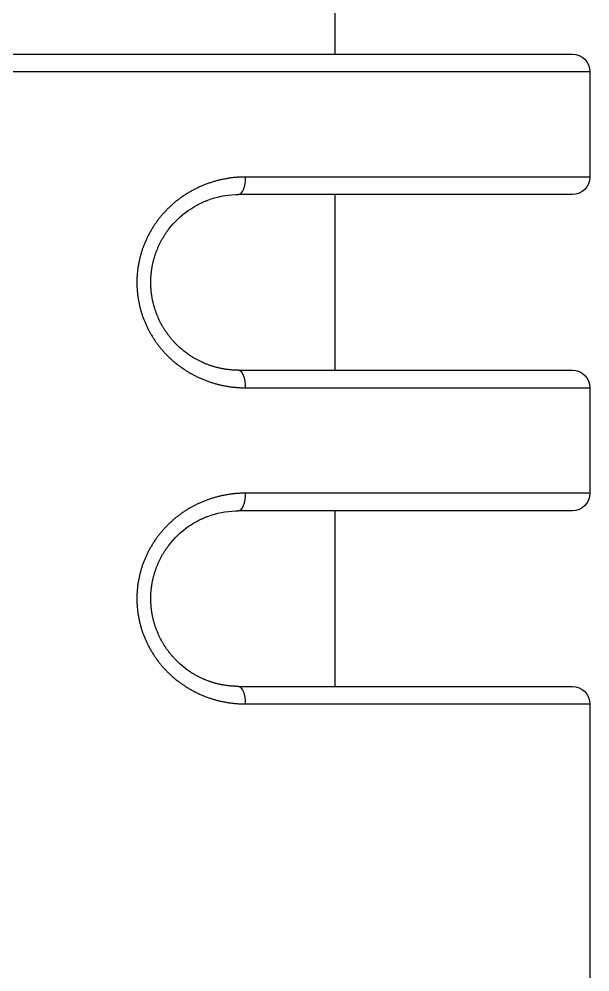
# Model space of a CAD drawing. Header units: millimetres. Extents: x 5401 to 6241, y 1473 to 2067.
# Drawn here: x 5536.45 to 5539.7, y 1608.01 to 1613.44 of the extents above; entities that cross this region are included whole.
import ezdxf

# ---------------------------------------------------------------- set-up
doc = ezdxf.new("R2010")
doc.units = ezdxf.units.MM

msp = doc.modelspace()

# ---------------------------------------------------------------- linework, layer by layer
for p, q in [((5538.2475, 1613.2368), (5538.2475, 1648.7594)), ((5533.2975, 1613.2368), (5539.5975, 1613.2368)), ((5533.1975, 1613.1368), (5539.6975, 1613.1368)), ((5539.6975, 1613.1368), (5539.6975, 1612.5368)), ((5539.6975, 1612.5368), (5537.7372, 1612.5368)), ((5539.5975, 1612.4368), (5537.6975, 1612.4368)), ((5538.2475, 1611.4368), (5538.2475, 1612.4368)), ((5537.6975, 1611.4368), (5539.5975, 1611.4368)), ((5537.7372, 1611.3368), (5539.6975, 1611.3368)), ((5539.6975, 1611.3368), (5539.6975, 1610.7368)), ((5539.6975, 1610.7368), (5537.7372, 1610.7368)), ((5539.5975, 1610.6368), (5537.6975, 1610.6368)), ((5538.2475, 1609.6368), (5538.2475, 1610.6368)), ((5537.6975, 1609.6368), (5539.5975, 1609.6368)), ((5537.7372, 1609.5368), (5539.6975, 1609.5368)), ((5539.6975, 1609.5368), (5539.6975, 1607.4368))]:
    msp.add_line(p, q)
at = {"extrusion": (0, 0, -1)}
for centre, start, end in [((-5539.5975, 1613.1368), 90, 180), ((-5539.5975, 1612.5368), 180, 270), ((-5539.5975, 1611.3368), 90, 180), ((-5539.5975, 1610.7368), 180, 270), ((-5539.5975, 1609.5368), 90, 180)]:
    msp.add_arc(centre, 0.1, start, end, dxfattribs=at)
for centre, start_param, end_param in [((5537.6975, 1612.5368), 0, 1.570797), ((5537.6975, 1611.3368), 1.570798, 3.141595), ((5537.6975, 1610.7368), 0, 1.570797), ((5537.6975, 1609.5368), 1.570798, 3.141595)]:
    msp.add_ellipse(centre, major_axis=(0, -0.1), ratio=0.396825, start_param=start_param, end_param=end_param)
for points in [[(5537.7372, 1612.5368), (5537.7336, 1612.5368), (5537.7265, 1612.5367), (5537.7159, 1612.5365), (5537.7053, 1612.536), (5537.6947, 1612.5354), (5537.6842, 1612.5346), (5537.6737, 1612.5336), (5537.6632, 1612.5325), (5537.6528, 1612.5312), (5537.6424, 1612.5297), (5537.6321, 1612.5281), (5537.6218, 1612.5263), (5537.6116, 1612.5243), (5537.6014, 1612.5222), (5537.5913, 1612.5199), (5537.5812, 1612.5174), (5537.5712, 1612.5148), (5537.5612, 1612.5121), (5537.5513, 1612.5091), (5537.5415, 1612.5061), (5537.5318, 1612.5028), (5537.5221, 1612.4994), (5537.5125, 1612.4959), (5537.503, 1612.4922), (5537.4936, 1612.4884), (5537.4842, 1612.4844), (5537.4749, 1612.4803), (5537.4657, 1612.4761), (5537.4566, 1612.4717), (5537.4476, 1612.4671), (5537.4386, 1612.4624), (5537.4298, 1612.4576), (5537.421, 1612.4527), (5537.4124, 1612.4476), (5537.4038, 1612.4424), (5537.3953, 1612.437), (5537.387, 1612.4316), (5537.3787, 1612.426), (5537.3705, 1612.4203), (5537.3625, 1612.4144), (5537.3545, 1612.4085), (5537.3467, 1612.4024), (5537.3389, 1612.3962), (5537.3313, 1612.3899), (5537.3238, 1612.3835), (5537.3164, 1612.3769), (5537.3091, 1612.3703), (5537.302, 1612.3635), (5537.2949, 1612.3567), (5537.288, 1612.3497), (5537.2812, 1612.3426), (5537.2745, 1612.3355), (5537.268, 1612.3282), (5537.2615, 1612.3208), (5537.2552, 1612.3134), (5537.249, 1612.3058), (5537.2429, 1612.2981), (5537.237, 1612.2904), (5537.2312, 1612.2825), (5537.2255, 1612.2746), (5537.22, 1612.2666), (5537.2146, 1612.2585), (5537.2094, 1612.2504), (5537.2043, 1612.2421), (5537.1993, 1612.2338), (5537.1945, 1612.2255), (5537.1898, 1612.217), (5537.1852, 1612.2085), (5537.1808, 1612.1999), (5537.1765, 1612.1913), (5537.1724, 1612.1826), (5537.1684, 1612.1738), (5537.1646, 1612.165), (5537.1609, 1612.1561), (5537.1574, 1612.1471), (5537.154, 1612.1381), (5537.1507, 1612.1291), (5537.1477, 1612.12), (5537.1447, 1612.1108), (5537.1419, 1612.1017), (5537.1393, 1612.0925), (5537.1368, 1612.0832), (5537.1345, 1612.0739), (5537.1323, 1612.0646), (5537.1303, 1612.0553), (5537.1284, 1612.0459), (5537.1267, 1612.0365), (5537.1251, 1612.027), (5537.1237, 1612.0176), (5537.1225, 1612.0081), (5537.1214, 1611.9986), (5537.1204, 1611.9891), (5537.1197, 1611.9796), (5537.119, 1611.9701), (5537.1186, 1611.9606), (5537.1183, 1611.951), (5537.1181, 1611.9415), (5537.1181, 1611.932), (5537.1183, 1611.9224), (5537.1186, 1611.9129), (5537.1191, 1611.9033), (5537.1197, 1611.8938), (5537.1205, 1611.8842), (5537.1214, 1611.8747), (5537.1225, 1611.8653), (5537.1238, 1611.8558), (5537.1252, 1611.8464), (5537.1267, 1611.837), (5537.1284, 1611.8276), (5537.1303, 1611.8183), (5537.1323, 1611.8089), (5537.1345, 1611.7996), (5537.1368, 1611.7904), (5537.1393, 1611.7811), (5537.1419, 1611.7719), (5537.1447, 1611.7627), (5537.1477, 1611.7535), (5537.1508, 1611.7444), (5537.154, 1611.7354), (5537.1574, 1611.7264), (5537.1609, 1611.7174), (5537.1646, 1611.7085), (5537.1685, 1611.6997), (5537.1724, 1611.691), (5537.1765, 1611.6823), (5537.1808, 1611.6736), (5537.1852, 1611.665), (5537.1898, 1611.6565), (5537.1945, 1611.6481), (5537.1993, 1611.6397), (5537.2043, 1611.6314), (5537.2094, 1611.6232), (5537.2146, 1611.615), (5537.22, 1611.6069), (5537.2256, 1611.5989), (5537.2312, 1611.591), (5537.237, 1611.5832), (5537.2429, 1611.5754), (5537.249, 1611.5678), (5537.2552, 1611.5602), (5537.2615, 1611.5528), (5537.2679, 1611.5454), (5537.2745, 1611.5381), (5537.2811, 1611.531), (5537.2879, 1611.5239), (5537.2949, 1611.517), (5537.3019, 1611.5101), (5537.309, 1611.5034), (5537.3163, 1611.4967), (5537.3237, 1611.4902), (5537.3312, 1611.4837), (5537.3389, 1611.4774), (5537.3466, 1611.4712), (5537.3545, 1611.4651), (5537.3624, 1611.4592), (5537.3705, 1611.4533), (5537.3786, 1611.4476), (5537.3869, 1611.442), (5537.3953, 1611.4366), (5537.4037, 1611.4312), (5537.4123, 1611.426), (5537.421, 1611.4209), (5537.4297, 1611.416), (5537.4386, 1611.4112), (5537.4475, 1611.4065), (5537.4566, 1611.4019), (5537.4657, 1611.3975), (5537.4749, 1611.3933), (5537.4842, 1611.3891), (5537.4935, 1611.3852), (5537.503, 1611.3813), (5537.5125, 1611.3776), (5537.5221, 1611.3741), (5537.5318, 1611.3707), (5537.5415, 1611.3675), (5537.5514, 1611.3644), (5537.5612, 1611.3615), (5537.5712, 1611.3587), (5537.5812, 1611.3561), (5537.5913, 1611.3536), (5537.6014, 1611.3514), (5537.6116, 1611.3492), (5537.6218, 1611.3473), (5537.6321, 1611.3454), (5537.6425, 1611.3438), (5537.6528, 1611.3423), (5537.6633, 1611.341), (5537.6737, 1611.3399), (5537.6842, 1611.3389), (5537.6948, 1611.3382), (5537.7053, 1611.3375), (5537.7159, 1611.3371), (5537.7265, 1611.3368), (5537.7336, 1611.3368), (5537.7372, 1611.3368)], [(5537.2575, 1611.6993), (5537.2465, 1611.7197), (5537.2368, 1611.7409), (5537.2287, 1611.7628)], [(5537.4182, 1611.522), (5537.3888, 1611.5418), (5537.361, 1611.5651), (5537.3361, 1611.5913)], [(5537.7372, 1610.7368), (5537.7336, 1610.7368), (5537.7265, 1610.7367), (5537.7159, 1610.7365), (5537.7053, 1610.736), (5537.6947, 1610.7354), (5537.6842, 1610.7346), (5537.6737, 1610.7336), (5537.6632, 1610.7325), (5537.6528, 1610.7312), (5537.6424, 1610.7297), (5537.6321, 1610.7281), (5537.6218, 1610.7263), (5537.6116, 1610.7243), (5537.6014, 1610.7222), (5537.5913, 1610.7199), (5537.5812, 1610.7174), (5537.5712, 1610.7148), (5537.5612, 1610.7121), (5537.5513, 1610.7091), (5537.5415, 1610.7061), (5537.5318, 1610.7028), (5537.5221, 1610.6994), (5537.5125, 1610.6959), (5537.503, 1610.6922), (5537.4936, 1610.6884), (5537.4842, 1610.6844), (5537.4749, 1610.6803), (5537.4657, 1610.6761), (5537.4566, 1610.6717), (5537.4476, 1610.6671), (5537.4386, 1610.6624), (5537.4298, 1610.6576), (5537.421, 1610.6527), (5537.4124, 1610.6476), (5537.4038, 1610.6424), (5537.3953, 1610.637), (5537.387, 1610.6316), (5537.3787, 1610.626), (5537.3705, 1610.6203), (5537.3625, 1610.6144), (5537.3545, 1610.6085), (5537.3467, 1610.6024), (5537.3389, 1610.5962), (5537.3313, 1610.5899), (5537.3238, 1610.5835), (5537.3164, 1610.5769), (5537.3091, 1610.5703), (5537.302, 1610.5635), (5537.2949, 1610.5567), (5537.288, 1610.5497), (5537.2812, 1610.5426), (5537.2745, 1610.5355), (5537.268, 1610.5282), (5537.2615, 1610.5208), (5537.2552, 1610.5134), (5537.249, 1610.5058), (5537.2429, 1610.4981), (5537.237, 1610.4904), (5537.2312, 1610.4825), (5537.2255, 1610.4746), (5537.22, 1610.4666), (5537.2146, 1610.4585), (5537.2094, 1610.4504), (5537.2043, 1610.4421), (5537.1993, 1610.4338), (5537.1945, 1610.4255), (5537.1898, 1610.417), (5537.1852, 1610.4085), (5537.1808, 1610.3999), (5537.1765, 1610.3913), (5537.1724, 1610.3826), (5537.1684, 1610.3738), (5537.1646, 1610.365), (5537.1609, 1610.3561), (5537.1574, 1610.3471), (5537.154, 1610.3381), (5537.1507, 1610.3291), (5537.1477, 1610.32), (5537.1447, 1610.3108), (5537.1419, 1610.3017), (5537.1393, 1610.2925), (5537.1368, 1610.2832), (5537.1345, 1610.2739), (5537.1323, 1610.2646), (5537.1303, 1610.2553), (5537.1284, 1610.2459), (5537.1267, 1610.2365), (5537.1251, 1610.227), (5537.1237, 1610.2176), (5537.1225, 1610.2081), (5537.1214, 1610.1986), (5537.1204, 1610.1891), (5537.1197, 1610.1796), (5537.119, 1610.1701), (5537.1186, 1610.1606), (5537.1183, 1610.151), (5537.1181, 1610.1415), (5537.1181, 1610.132), (5537.1183, 1610.1224), (5537.1186, 1610.1129), (5537.1191, 1610.1033), (5537.1197, 1610.0938), (5537.1205, 1610.0842), (5537.1214, 1610.0747), (5537.1225, 1610.0653), (5537.1238, 1610.0558), (5537.1252, 1610.0464), (5537.1267, 1610.037), (5537.1284, 1610.0276), (5537.1303, 1610.0183), (5537.1323, 1610.0089), (5537.1345, 1609.9996), (5537.1368, 1609.9904), (5537.1393, 1609.9811), (5537.1419, 1609.9719), (5537.1447, 1609.9627), (5537.1477, 1609.9535), (5537.1508, 1609.9444), (5537.154, 1609.9354), (5537.1574, 1609.9264), (5537.1609, 1609.9174), (5537.1646, 1609.9085), (5537.1685, 1609.8997), (5537.1724, 1609.891), (5537.1765, 1609.8823), (5537.1808, 1609.8736), (5537.1852, 1609.865), (5537.1898, 1609.8565), (5537.1945, 1609.8481), (5537.1993, 1609.8397), (5537.2043, 1609.8314), (5537.2094, 1609.8232), (5537.2146, 1609.815), (5537.22, 1609.8069), (5537.2256, 1609.7989), (5537.2312, 1609.791), (5537.237, 1609.7832), (5537.2429, 1609.7754), (5537.249, 1609.7678), (5537.2552, 1609.7602), (5537.2615, 1609.7528), (5537.2679, 1609.7454), (5537.2745, 1609.7381), (5537.2811, 1609.731), (5537.2879, 1609.7239), (5537.2949, 1609.717), (5537.3019, 1609.7101), (5537.309, 1609.7034), (5537.3163, 1609.6967), (5537.3237, 1609.6902), (5537.3312, 1609.6837), (5537.3389, 1609.6774), (5537.3466, 1609.6712), (5537.3545, 1609.6651), (5537.3624, 1609.6592), (5537.3705, 1609.6533), (5537.3786, 1609.6476), (5537.3869, 1609.642), (5537.3953, 1609.6366), (5537.4037, 1609.6312), (5537.4123, 1609.626), (5537.421, 1609.6209), (5537.4297, 1609.616), (5537.4386, 1609.6112), (5537.4475, 1609.6065), (5537.4566, 1609.6019), (5537.4657, 1609.5975), (5537.4749, 1609.5933), (5537.4842, 1609.5891), (5537.4935, 1609.5852), (5537.503, 1609.5813), (5537.5125, 1609.5776), (5537.5221, 1609.5741), (5537.5318, 1609.5707), (5537.5415, 1609.5675), (5537.5514, 1609.5644), (5537.5612, 1609.5615), (5537.5712, 1609.5587), (5537.5812, 1609.5561), (5537.5913, 1609.5536), (5537.6014, 1609.5514), (5537.6116, 1609.5492), (5537.6218, 1609.5473), (5537.6321, 1609.5454), (5537.6425, 1609.5438), (5537.6528, 1609.5423), (5537.6633, 1609.541), (5537.6737, 1609.5399), (5537.6842, 1609.5389), (5537.6948, 1609.5382), (5537.7053, 1609.5375), (5537.7159, 1609.5371), (5537.7265, 1609.5368), (5537.7336, 1609.5368), (5537.7372, 1609.5368)], [(5537.2575, 1609.8993), (5537.2465, 1609.9197), (5537.2368, 1609.9409), (5537.2287, 1609.9628)], [(5537.4182, 1609.722), (5537.3888, 1609.7418), (5537.361, 1609.7651), (5537.3361, 1609.7913)]]:
    msp.add_open_spline(points, degree=3)
for points, knots in [([(5537.5214, 1612.4048), (5537.5726, 1612.424), (5537.6264, 1612.4345), (5537.685, 1612.4367), (5537.6913, 1612.4368), (5537.6975, 1612.4368)], [0, 0, 0, 0, 0.0176229, 0.0176229, 0.01972689, 0.01972689, 0.01972689, 0.01972689]), ([(5537.2992, 1612.239), (5537.3308, 1612.2807), (5537.3692, 1612.3173), (5537.4265, 1612.3574), (5537.4425, 1612.3673), (5537.459, 1612.3762)], [0, 0, 0, 0, 0.01594808, 0.01594808, 0.02186984, 0.02186984, 0.02186984, 0.02186984]), ([(5537.459, 1612.3762), (5537.4603, 1612.3769), (5537.4616, 1612.3776), (5537.4629, 1612.3783), (5537.4654, 1612.3797), (5537.4679, 1612.381), (5537.4705, 1612.3823), (5537.473, 1612.3836), (5537.4755, 1612.3848), (5537.4781, 1612.3861), (5537.4807, 1612.3873), (5537.4832, 1612.3886), (5537.4858, 1612.3898), (5537.4884, 1612.391), (5537.491, 1612.3921), (5537.4936, 1612.3933), (5537.4962, 1612.3945), (5537.4988, 1612.3956), (5537.5014, 1612.3967), (5537.504, 1612.3979), (5537.5067, 1612.399), (5537.5093, 1612.4), (5537.512, 1612.4011), (5537.5146, 1612.4022), (5537.5173, 1612.4032), (5537.5187, 1612.4037), (5537.5201, 1612.4042), (5537.5214, 1612.4048)], [0.6899474, 0.6899474, 0.6899474, 0.6899474, 0.69565217, 0.69565217, 0.69565217, 0.70652174, 0.70652174, 0.70652174, 0.7173913, 0.7173913, 0.7173913, 0.72826087, 0.72826087, 0.72826087, 0.73913043, 0.73913043, 0.73913043, 0.75, 0.75, 0.75, 0.76086957, 0.76086957, 0.76086957, 0.77173913, 0.77173913, 0.77173913, 0.77733644, 0.77733644, 0.77733644, 0.77733644]), ([(5537.1975, 1611.9368), (5537.1975, 1611.9396), (5537.1975, 1611.9425), (5537.1976, 1611.9453), (5537.1976, 1611.9481), (5537.1977, 1611.9509), (5537.1978, 1611.9538), (5537.1979, 1611.9566), (5537.198, 1611.9594), (5537.1981, 1611.9622), (5537.1983, 1611.9651), (5537.1984, 1611.9679), (5537.1986, 1611.9707), (5537.1988, 1611.9735), (5537.199, 1611.9763), (5537.1993, 1611.9792), (5537.1995, 1611.982), (5537.1998, 1611.9848), (5537.2001, 1611.9876), (5537.2004, 1611.9904), (5537.2007, 1611.9932), (5537.201, 1611.996), (5537.2013, 1611.9988), (5537.2017, 1612.0016), (5537.2021, 1612.0044), (5537.2025, 1612.0072), (5537.2029, 1612.01), (5537.2033, 1612.0128), (5537.2037, 1612.0156), (5537.2042, 1612.0184), (5537.2047, 1612.0212), (5537.2051, 1612.024), (5537.2056, 1612.0268), (5537.2062, 1612.0296), (5537.2067, 1612.0323), (5537.2072, 1612.0351), (5537.2078, 1612.0379), (5537.2084, 1612.0406), (5537.209, 1612.0434), (5537.2096, 1612.0462), (5537.2102, 1612.0489), (5537.2108, 1612.0517), (5537.2115, 1612.0544), (5537.2122, 1612.0571), (5537.2129, 1612.0599), (5537.2136, 1612.0626), (5537.2143, 1612.0653), (5537.215, 1612.0681), (5537.2158, 1612.0708), (5537.2165, 1612.0735), (5537.2173, 1612.0762), (5537.2181, 1612.0789), (5537.2189, 1612.0816), (5537.2197, 1612.0843), (5537.2206, 1612.087), (5537.2214, 1612.0897), (5537.2223, 1612.0924), (5537.2232, 1612.0951), (5537.2241, 1612.0978), (5537.225, 1612.1004), (5537.226, 1612.1031), (5537.2269, 1612.1058), (5537.2279, 1612.1084), (5537.2288, 1612.1111), (5537.2298, 1612.1137), (5537.2308, 1612.1163), (5537.2319, 1612.119), (5537.2329, 1612.1216), (5537.2339, 1612.1242), (5537.235, 1612.1268), (5537.2361, 1612.1294), (5537.2372, 1612.132), (5537.2383, 1612.1346), (5537.2394, 1612.1372), (5537.2405, 1612.1398), (5537.2417, 1612.1423), (5537.2428, 1612.1449), (5537.244, 1612.1475), (5537.2452, 1612.15), (5537.2464, 1612.1526), (5537.2477, 1612.1551), (5537.2489, 1612.1576), (5537.2501, 1612.1601), (5537.2514, 1612.1627), (5537.2527, 1612.1652), (5537.254, 1612.1677), (5537.2553, 1612.1702), (5537.2566, 1612.1726), (5537.2579, 1612.1751), (5537.2593, 1612.1776), (5537.2607, 1612.1801), (5537.262, 1612.1825), (5537.2634, 1612.185), (5537.2648, 1612.1874), (5537.2662, 1612.1898), (5537.2677, 1612.1922), (5537.2691, 1612.1947), (5537.2706, 1612.1971), (5537.272, 1612.1995), (5537.2735, 1612.2018), (5537.275, 1612.2042), (5537.2765, 1612.2066), (5537.2781, 1612.209), (5537.2796, 1612.2113), (5537.2811, 1612.2137), (5537.2827, 1612.216), (5537.2843, 1612.2183), (5537.2859, 1612.2206), (5537.2875, 1612.223), (5537.2891, 1612.2253), (5537.2907, 1612.2276), (5537.2924, 1612.2298), (5537.294, 1612.2321), (5537.2957, 1612.2344), (5537.2974, 1612.2366), (5537.298, 1612.2374), (5537.2986, 1612.2382), (5537.2992, 1612.239)], [0, 0, 0, 0, 0.0108696, 0.0108696, 0.0108696, 0.0217391, 0.0217391, 0.0217391, 0.0326087, 0.0326087, 0.0326087, 0.0434783, 0.0434783, 0.0434783, 0.0543478, 0.0543478, 0.0543478, 0.0652174, 0.0652174, 0.0652174, 0.076087, 0.076087, 0.076087, 0.0869565, 0.0869565, 0.0869565, 0.0978261, 0.0978261, 0.0978261, 0.1086957, 0.1086957, 0.1086957, 0.1195652, 0.1195652, 0.1195652, 0.1304348, 0.1304348, 0.1304348, 0.1413043, 0.1413043, 0.1413043, 0.1521739, 0.1521739, 0.1521739, 0.1630435, 0.1630435, 0.1630435, 0.173913, 0.173913, 0.173913, 0.1847826, 0.1847826, 0.1847826, 0.1956522, 0.1956522, 0.1956522, 0.2065217, 0.2065217, 0.2065217, 0.2173913, 0.2173913, 0.2173913, 0.2282609, 0.2282609, 0.2282609, 0.2391304, 0.2391304, 0.2391304, 0.25, 0.25, 0.25, 0.2608696, 0.2608696, 0.2608696, 0.2717391, 0.2717391, 0.2717391, 0.2826087, 0.2826087, 0.2826087, 0.2934783, 0.2934783, 0.2934783, 0.3043478, 0.3043478, 0.3043478, 0.3152174, 0.3152174, 0.3152174, 0.326087, 0.326087, 0.326087, 0.3369565, 0.3369565, 0.3369565, 0.3478261, 0.3478261, 0.3478261, 0.3586957, 0.3586957, 0.3586957, 0.3695652, 0.3695652, 0.3695652, 0.3804348, 0.3804348, 0.3804348, 0.3913043, 0.3913043, 0.3913043, 0.4021739, 0.4021739, 0.4021739, 0.4130435, 0.4130435, 0.4130435, 0.4169062, 0.4169062, 0.4169062, 0.4169062]), ([(5537.2287, 1611.7628), (5537.2278, 1611.7653), (5537.2259, 1611.7706), (5537.2232, 1611.7785), (5537.2205, 1611.7866), (5537.2181, 1611.7947), (5537.2157, 1611.8028), (5537.2135, 1611.811), (5537.2115, 1611.8192), (5537.2095, 1611.8275), (5537.2078, 1611.8358), (5537.2061, 1611.8441), (5537.2046, 1611.8524), (5537.2033, 1611.8608), (5537.2021, 1611.8691), (5537.201, 1611.8776), (5537.2, 1611.886), (5537.1993, 1611.8944), (5537.1986, 1611.9029), (5537.1981, 1611.9114), (5537.1977, 1611.9198), (5537.1975, 1611.9283), (5537.1975, 1611.934), (5537.1975, 1611.9368)], [0.7719771, 0.7719771, 0.7719771, 0.7719771, 0.7826087, 0.7934783, 0.8043478, 0.8152174, 0.826087, 0.8369565, 0.8478261, 0.8586957, 0.8695652, 0.8804348, 0.8913043, 0.9021739, 0.9130435, 0.923913, 0.9347826, 0.9456522, 0.9565217, 0.9673913, 0.9782609, 0.9891304, 1, 1, 1, 1]), ([(5537.3361, 1611.5913), (5537.3358, 1611.5915), (5537.3337, 1611.5938), (5537.3296, 1611.5981), (5537.324, 1611.6044), (5537.3184, 1611.6107), (5537.313, 1611.6171), (5537.3076, 1611.6237), (5537.3024, 1611.6303), (5537.2973, 1611.637), (5537.2923, 1611.6438), (5537.2874, 1611.6506), (5537.2826, 1611.6576), (5537.278, 1611.6646), (5537.2735, 1611.6718), (5537.2691, 1611.679), (5537.2648, 1611.6862), (5537.2609, 1611.693), (5537.2585, 1611.6974), (5537.2575, 1611.6993)], [0.5095942, 0.5095942, 0.5095942, 0.5095942, 0.5108696, 0.5217391, 0.5326087, 0.5434783, 0.5543478, 0.5652174, 0.576087, 0.5869565, 0.5978261, 0.6086957, 0.6195652, 0.6304348, 0.6413043, 0.6521739, 0.6630435, 0.673913, 0.6823138, 0.6823138, 0.6823138, 0.6823138]), ([(5537.6975, 1611.4368), (5537.6945, 1611.4368), (5537.6885, 1611.4368), (5537.6795, 1611.4371), (5537.6706, 1611.4375), (5537.6617, 1611.438), (5537.6529, 1611.4387), (5537.644, 1611.4396), (5537.6352, 1611.4406), (5537.6265, 1611.4418), (5537.6178, 1611.4431), (5537.6091, 1611.4446), (5537.6005, 1611.4462), (5537.5919, 1611.448), (5537.5834, 1611.4499), (5537.5749, 1611.452), (5537.5665, 1611.4542), (5537.5582, 1611.4565), (5537.5499, 1611.459), (5537.5416, 1611.4617), (5537.5335, 1611.4644), (5537.5253, 1611.4673), (5537.5173, 1611.4704), (5537.5093, 1611.4735), (5537.5014, 1611.4768), (5537.4935, 1611.4802), (5537.4857, 1611.4838), (5537.478, 1611.4875), (5537.4704, 1611.4913), (5537.4628, 1611.4952), (5537.4554, 1611.4993), (5537.448, 1611.5035), (5537.4406, 1611.5078), (5537.4334, 1611.5122), (5537.4262, 1611.5167), (5537.4212, 1611.52), (5537.4185, 1611.5218), (5537.4182, 1611.522)], [0, 0, 0, 0, 0.0108696, 0.0217391, 0.0326087, 0.0434783, 0.0543478, 0.0652174, 0.076087, 0.0869565, 0.0978261, 0.1086957, 0.1195652, 0.1304348, 0.1413043, 0.1521739, 0.1630435, 0.173913, 0.1847826, 0.1956522, 0.2065217, 0.2173913, 0.2282609, 0.2391304, 0.25, 0.2608696, 0.2717391, 0.2826087, 0.2934783, 0.3043478, 0.3152174, 0.326087, 0.3369565, 0.3478261, 0.3586957, 0.3695652, 0.371007, 0.371007, 0.371007, 0.371007]), ([(5537.5214, 1610.6048), (5537.5726, 1610.624), (5537.6264, 1610.6345), (5537.685, 1610.6367), (5537.6913, 1610.6368), (5537.6975, 1610.6368)], [0, 0, 0, 0, 0.0176229, 0.0176229, 0.01972689, 0.01972689, 0.01972689, 0.01972689]), ([(5537.2992, 1610.439), (5537.3308, 1610.4807), (5537.3692, 1610.5173), (5537.4265, 1610.5574), (5537.4425, 1610.5673), (5537.459, 1610.5762)], [0, 0, 0, 0, 0.01594808, 0.01594808, 0.02186984, 0.02186984, 0.02186984, 0.02186984]), ([(5537.459, 1610.5762), (5537.4603, 1610.5769), (5537.4616, 1610.5776), (5537.4629, 1610.5783), (5537.4654, 1610.5797), (5537.4679, 1610.581), (5537.4705, 1610.5823), (5537.473, 1610.5836), (5537.4755, 1610.5848), (5537.4781, 1610.5861), (5537.4807, 1610.5873), (5537.4832, 1610.5886), (5537.4858, 1610.5898), (5537.4884, 1610.591), (5537.491, 1610.5921), (5537.4936, 1610.5933), (5537.4962, 1610.5945), (5537.4988, 1610.5956), (5537.5014, 1610.5967), (5537.504, 1610.5979), (5537.5067, 1610.599), (5537.5093, 1610.6), (5537.512, 1610.6011), (5537.5146, 1610.6022), (5537.5173, 1610.6032), (5537.5187, 1610.6037), (5537.5201, 1610.6042), (5537.5214, 1610.6048)], [0.6899474, 0.6899474, 0.6899474, 0.6899474, 0.69565217, 0.69565217, 0.69565217, 0.70652174, 0.70652174, 0.70652174, 0.7173913, 0.7173913, 0.7173913, 0.72826087, 0.72826087, 0.72826087, 0.73913043, 0.73913043, 0.73913043, 0.75, 0.75, 0.75, 0.76086957, 0.76086957, 0.76086957, 0.77173913, 0.77173913, 0.77173913, 0.77733644, 0.77733644, 0.77733644, 0.77733644]), ([(5537.1975, 1610.1368), (5537.1975, 1610.1396), (5537.1975, 1610.1425), (5537.1976, 1610.1453), (5537.1976, 1610.1481), (5537.1977, 1610.1509), (5537.1978, 1610.1538), (5537.1979, 1610.1566), (5537.198, 1610.1594), (5537.1981, 1610.1622), (5537.1983, 1610.1651), (5537.1984, 1610.1679), (5537.1986, 1610.1707), (5537.1988, 1610.1735), (5537.199, 1610.1763), (5537.1993, 1610.1792), (5537.1995, 1610.182), (5537.1998, 1610.1848), (5537.2001, 1610.1876), (5537.2004, 1610.1904), (5537.2007, 1610.1932), (5537.201, 1610.196), (5537.2013, 1610.1988), (5537.2017, 1610.2016), (5537.2021, 1610.2044), (5537.2025, 1610.2072), (5537.2029, 1610.21), (5537.2033, 1610.2128), (5537.2037, 1610.2156), (5537.2042, 1610.2184), (5537.2047, 1610.2212), (5537.2051, 1610.224), (5537.2056, 1610.2268), (5537.2062, 1610.2296), (5537.2067, 1610.2323), (5537.2072, 1610.2351), (5537.2078, 1610.2379), (5537.2084, 1610.2406), (5537.209, 1610.2434), (5537.2096, 1610.2462), (5537.2102, 1610.2489), (5537.2108, 1610.2517), (5537.2115, 1610.2544), (5537.2122, 1610.2571), (5537.2129, 1610.2599), (5537.2136, 1610.2626), (5537.2143, 1610.2653), (5537.215, 1610.2681), (5537.2158, 1610.2708), (5537.2165, 1610.2735), (5537.2173, 1610.2762), (5537.2181, 1610.2789), (5537.2189, 1610.2816), (5537.2197, 1610.2843), (5537.2206, 1610.287), (5537.2214, 1610.2897), (5537.2223, 1610.2924), (5537.2232, 1610.2951), (5537.2241, 1610.2978), (5537.225, 1610.3004), (5537.226, 1610.3031), (5537.2269, 1610.3058), (5537.2279, 1610.3084), (5537.2288, 1610.3111), (5537.2298, 1610.3137), (5537.2308, 1610.3163), (5537.2319, 1610.319), (5537.2329, 1610.3216), (5537.2339, 1610.3242), (5537.235, 1610.3268), (5537.2361, 1610.3294), (5537.2372, 1610.332), (5537.2383, 1610.3346), (5537.2394, 1610.3372), (5537.2405, 1610.3398), (5537.2417, 1610.3423), (5537.2428, 1610.3449), (5537.244, 1610.3475), (5537.2452, 1610.35), (5537.2464, 1610.3526), (5537.2477, 1610.3551), (5537.2489, 1610.3576), (5537.2501, 1610.3601), (5537.2514, 1610.3627), (5537.2527, 1610.3652), (5537.254, 1610.3677), (5537.2553, 1610.3702), (5537.2566, 1610.3726), (5537.2579, 1610.3751), (5537.2593, 1610.3776), (5537.2607, 1610.3801), (5537.262, 1610.3825), (5537.2634, 1610.385), (5537.2648, 1610.3874), (5537.2662, 1610.3898), (5537.2677, 1610.3922), (5537.2691, 1610.3947), (5537.2706, 1610.3971), (5537.272, 1610.3995), (5537.2735, 1610.4018), (5537.275, 1610.4042), (5537.2765, 1610.4066), (5537.2781, 1610.409), (5537.2796, 1610.4113), (5537.2811, 1610.4137), (5537.2827, 1610.416), (5537.2843, 1610.4183), (5537.2859, 1610.4206), (5537.2875, 1610.423), (5537.2891, 1610.4253), (5537.2907, 1610.4276), (5537.2924, 1610.4298), (5537.294, 1610.4321), (5537.2957, 1610.4344), (5537.2974, 1610.4366), (5537.298, 1610.4374), (5537.2986, 1610.4382), (5537.2992, 1610.439)], [0, 0, 0, 0, 0.0108696, 0.0108696, 0.0108696, 0.0217391, 0.0217391, 0.0217391, 0.0326087, 0.0326087, 0.0326087, 0.0434783, 0.0434783, 0.0434783, 0.0543478, 0.0543478, 0.0543478, 0.0652174, 0.0652174, 0.0652174, 0.076087, 0.076087, 0.076087, 0.0869565, 0.0869565, 0.0869565, 0.0978261, 0.0978261, 0.0978261, 0.1086957, 0.1086957, 0.1086957, 0.1195652, 0.1195652, 0.1195652, 0.1304348, 0.1304348, 0.1304348, 0.1413043, 0.1413043, 0.1413043, 0.1521739, 0.1521739, 0.1521739, 0.1630435, 0.1630435, 0.1630435, 0.173913, 0.173913, 0.173913, 0.1847826, 0.1847826, 0.1847826, 0.1956522, 0.1956522, 0.1956522, 0.2065217, 0.2065217, 0.2065217, 0.2173913, 0.2173913, 0.2173913, 0.2282609, 0.2282609, 0.2282609, 0.2391304, 0.2391304, 0.2391304, 0.25, 0.25, 0.25, 0.2608696, 0.2608696, 0.2608696, 0.2717391, 0.2717391, 0.2717391, 0.2826087, 0.2826087, 0.2826087, 0.2934783, 0.2934783, 0.2934783, 0.3043478, 0.3043478, 0.3043478, 0.3152174, 0.3152174, 0.3152174, 0.326087, 0.326087, 0.326087, 0.3369565, 0.3369565, 0.3369565, 0.3478261, 0.3478261, 0.3478261, 0.3586957, 0.3586957, 0.3586957, 0.3695652, 0.3695652, 0.3695652, 0.3804348, 0.3804348, 0.3804348, 0.3913043, 0.3913043, 0.3913043, 0.4021739, 0.4021739, 0.4021739, 0.4130435, 0.4130435, 0.4130435, 0.4169062, 0.4169062, 0.4169062, 0.4169062]), ([(5537.2287, 1609.9628), (5537.2278, 1609.9653), (5537.2259, 1609.9706), (5537.2232, 1609.9785), (5537.2205, 1609.9866), (5537.2181, 1609.9947), (5537.2157, 1610.0028), (5537.2135, 1610.011), (5537.2115, 1610.0192), (5537.2095, 1610.0275), (5537.2078, 1610.0358), (5537.2061, 1610.0441), (5537.2046, 1610.0524), (5537.2033, 1610.0608), (5537.2021, 1610.0691), (5537.201, 1610.0776), (5537.2, 1610.086), (5537.1993, 1610.0944), (5537.1986, 1610.1029), (5537.1981, 1610.1114), (5537.1977, 1610.1198), (5537.1975, 1610.1283), (5537.1975, 1610.134), (5537.1975, 1610.1368)], [0.7719771, 0.7719771, 0.7719771, 0.7719771, 0.7826087, 0.7934783, 0.8043478, 0.8152174, 0.826087, 0.8369565, 0.8478261, 0.8586957, 0.8695652, 0.8804348, 0.8913043, 0.9021739, 0.9130435, 0.923913, 0.9347826, 0.9456522, 0.9565217, 0.9673913, 0.9782609, 0.9891304, 1, 1, 1, 1]), ([(5537.3361, 1609.7913), (5537.3358, 1609.7915), (5537.3337, 1609.7938), (5537.3296, 1609.7981), (5537.324, 1609.8044), (5537.3184, 1609.8107), (5537.313, 1609.8171), (5537.3076, 1609.8237), (5537.3024, 1609.8303), (5537.2973, 1609.837), (5537.2923, 1609.8438), (5537.2874, 1609.8506), (5537.2826, 1609.8576), (5537.278, 1609.8646), (5537.2735, 1609.8718), (5537.2691, 1609.879), (5537.2648, 1609.8862), (5537.2609, 1609.893), (5537.2585, 1609.8974), (5537.2575, 1609.8993)], [0.5095942, 0.5095942, 0.5095942, 0.5095942, 0.5108696, 0.5217391, 0.5326087, 0.5434783, 0.5543478, 0.5652174, 0.576087, 0.5869565, 0.5978261, 0.6086957, 0.6195652, 0.6304348, 0.6413043, 0.6521739, 0.6630435, 0.673913, 0.6823138, 0.6823138, 0.6823138, 0.6823138]), ([(5537.6975, 1609.6368), (5537.6945, 1609.6368), (5537.6885, 1609.6368), (5537.6795, 1609.6371), (5537.6706, 1609.6375), (5537.6617, 1609.638), (5537.6529, 1609.6387), (5537.644, 1609.6396), (5537.6352, 1609.6406), (5537.6265, 1609.6418), (5537.6178, 1609.6431), (5537.6091, 1609.6446), (5537.6005, 1609.6462), (5537.5919, 1609.648), (5537.5834, 1609.6499), (5537.5749, 1609.652), (5537.5665, 1609.6542), (5537.5582, 1609.6565), (5537.5499, 1609.659), (5537.5416, 1609.6617), (5537.5335, 1609.6644), (5537.5253, 1609.6673), (5537.5173, 1609.6704), (5537.5093, 1609.6735), (5537.5014, 1609.6768), (5537.4935, 1609.6802), (5537.4857, 1609.6838), (5537.478, 1609.6875), (5537.4704, 1609.6913), (5537.4628, 1609.6952), (5537.4554, 1609.6993), (5537.448, 1609.7035), (5537.4406, 1609.7078), (5537.4334, 1609.7122), (5537.4262, 1609.7167), (5537.4212, 1609.72), (5537.4185, 1609.7218), (5537.4182, 1609.722)], [0, 0, 0, 0, 0.0108696, 0.0217391, 0.0326087, 0.0434783, 0.0543478, 0.0652174, 0.076087, 0.0869565, 0.0978261, 0.1086957, 0.1195652, 0.1304348, 0.1413043, 0.1521739, 0.1630435, 0.173913, 0.1847826, 0.1956522, 0.2065217, 0.2173913, 0.2282609, 0.2391304, 0.25, 0.2608696, 0.2717391, 0.2826087, 0.2934783, 0.3043478, 0.3152174, 0.326087, 0.3369565, 0.3478261, 0.3586957, 0.3695652, 0.371007, 0.371007, 0.371007, 0.371007])]:
    msp.add_open_spline(points, degree=3, knots=knots)

doc.saveas('drawing.dxf')
